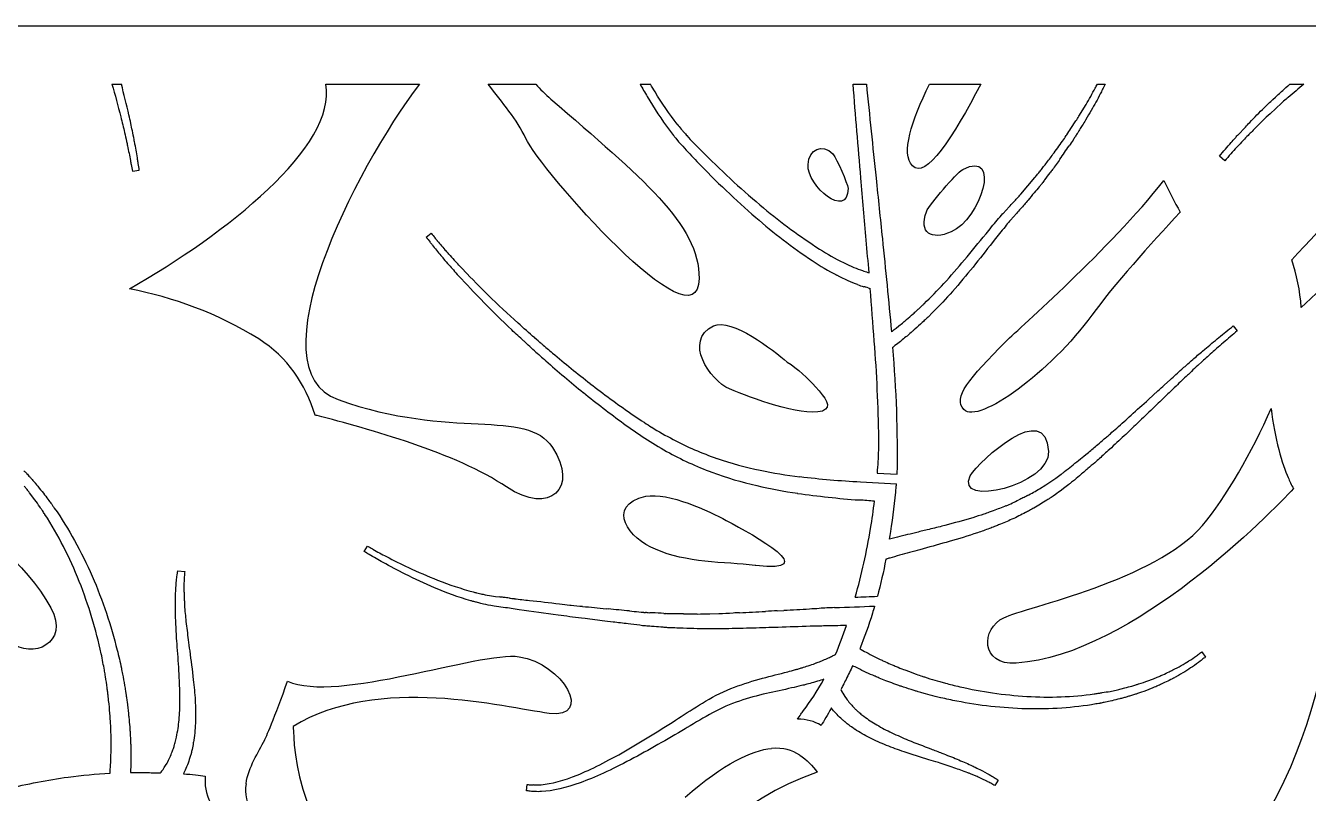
# Model space of a CAD drawing. Header units: metres. Extents: x -136 to 12250, y 0 to 1406.
# Drawn here: x 9411 to 10576, y 709 to 1406 of the extents above; entities that cross this region are included whole.
import ezdxf

# ---------------------------------------------------------------- set-up
doc = ezdxf.new("R2010")
doc.units = ezdxf.units.M
doc.layers.add('PDF_Geometry', color=7, linetype='Continuous')

msp = doc.modelspace()

# ---------------------------------------------------------------- linework, layer by layer
at = {"lineweight": -2}
msp.add_line((0, 1406.3), (12250, 1406.3), dxfattribs=at)
for points in [[(9488.9, 1353.2), (9497.5, 1353.2)], [(9683.3, 1353.2), (9768.3, 1353.2)], [(9830.8, 1353.2), (9874, 1353.2)], [(9968.9, 1353.2), (9978.2, 1353.2)], [(10162.4, 1353.2), (10174.5, 1353.2)], [(10232, 1353.2), (10278.5, 1353.2)], [(10384.5, 1353.2), (10391.6, 1353.2)], [(10559.4, 1353.2), (10572.1, 1353.2)]]:
    msp.add_lwpolyline(points, dxfattribs=at)
msp.add_lwpolyline([(10202.6, 998.7, 0.026231), (10198.5, 1114.1, 5.00802)], format="xyb", dxfattribs=at)
at = {"layer": 'PDF_Geometry', "lineweight": -2}
for p, q in [((9774.6, 1214), (9779.1, 1217.7)), ((10173.9, 1168.6), (10173.8, 1168.7)), ((9867.2, 1116), (9863.1, 1119.8)), ((9867.3, 1116), (9867.2, 1116)), ((9960.4, 1054), (9969.8, 1047.5)), ((10169.2, 991.7), (10201.9, 989.9)), ((10184.4, 999.7), (10202.6, 998.7)), ((10168, 975.3), (10167.8, 975.3)), ((9834, 888.2), (9837.6, 887.6)), ((9837.6, 887.6), (9841, 887.2)), ((9905.1, 879.8), (9906.1, 879.7)), ((9937.9, 876.6), (9940, 876.4)), ((9959.2, 874.5), (9961.5, 874.2)), ((10093.6, 874.7), (10099.6, 875)), ((9969.8, 873.4), (9972.4, 873.2)), ((10032.2, 871.9), (10040.4, 872.1))]:
    msp.add_line(p, q, dxfattribs=at)
for points in [[(9488.9, 1353.2, -0.008341), (9497, 1323.5, -0.000682), (9498.8, 1316.1, 0.00072), (9500.5, 1309.3, -0.004238), (9502.2, 1301.1, 0.000683), (9503.1, 1297.1, -0.012192), (9505.7, 1283.7, 0.00188), (9506.4, 1280.1, -0.001089), (9507.5, 1274), (9513.8, 1275.1, -0.000393), (9512.8, 1281.2, -0.001967), (9512.3, 1284.6, 0.012735), (9509.9, 1298.5, -0.001508), (9509.1, 1302.8, 0.0047), (9507.5, 1310.8, -0.00069), (9506.1, 1317.5, 0.000777), (9504.4, 1325.2, 0.007686), (9497.5, 1353.2)], [(9968.9, 1353.2, 0.008865), (9975.4, 1341.8, 0.029746), (9995.6, 1311.3, 0.016938), (9999.2, 1306.5, -0.005258), (10001.3, 1304), (10003.9, 1300.7), (10007.6, 1296.7, 0.006377), (10020.5, 1283, 0.012004), (10047, 1256.5, 0.01195), (10073.9, 1232.1, 0.032693), (10125.2, 1192.8, 0.02502), (10147.7, 1179.5)], [(10002.7, 1316.7), (10002.7, 1316.8, -0.029351), (9982.5, 1346.1, -0.006437), (9978.2, 1353.2, -0.006437)], [(10170.9, 1183.7), (10171, 1183.7, 0.014556), (10175.9, 1182.1, -0.00153), (10176.9, 1181.8, 0.000751), (10174.4, 1211.4, 0.000348), (10169.6, 1267.8, -0.0014), (10162.4, 1353.2, -0.0014)], [(10174.5, 1353.2, 0.001057), (10183.3, 1267.8, -0.000251), (10189, 1212.8, -0.003041), (10197.3, 1128.1, 0.001287), (10198.1, 1128.7), (10198.1, 1128.8, 0.000867), (10201.6, 1131.4), (10204.1, 1133.5, 0.007857), (10208.3, 1136.9, -0.002819), (10211, 1139.2, 0.011688), (10217.1, 1144.5, 0.000269), (10218.6, 1145.9, -0.004109), (10220.4, 1147.5, 0.005603), (10222.7, 1149.6, -0.000516), (10225.1, 1151.9, 0.001141), (10226.9, 1153.6, 0.015035), (10244.8, 1171.9, 0.010837), (10263.6, 1193.4, 0.004381), (10283.2, 1217.2, -0.003715), (10293.4, 1229.5, -0.001186), (10298.5, 1235.5), (10298.7, 1235.7), (10304.1, 1241.6, -0.003192), (10308.2, 1246, 0.008503), (10314.9, 1253.3), (10327.7, 1268.3, -0.001514), (10330.1, 1271.3, 0.00082), (10332.3, 1274.1, -0.00163), (10334.9, 1277.4, -0.003262), (10337.5, 1280.7)], [(10391.6, 1353.2), (10390.3, 1350.7, 0.002204), (10388, 1346.2, -0.016867), (10379.9, 1331.3, -0.00102), (10375.2, 1323.1), (10373.7, 1320.5, -0.016239), (10370.6, 1315.5), (10370.1, 1314.8, -0.001159), (10367.6, 1310.8), (10366.5, 1309, -0.000872), (10364.6, 1306, 0.000339), (10362.8, 1303.1), (10362.3, 1302.3)], [(10367.6, 1324), (10367.6, 1324), (10374.1, 1334.8, 0.016779), (10382.4, 1349.5, -0.000719), (10384.5, 1353.2, -0.000719)], [(10551.6, 1335.8), (10551.6, 1335.8), (10541.3, 1326.2, 0.016606), (10527.7, 1313.1, -0.002002), (10524, 1309.3, -0.000116), (10521.3, 1306.6, -0.001183), (10516.9, 1302.1, 0.001615), (10511.2, 1295.9), (10511.1, 1295.8, -0.00011), (10500.1, 1283.6), (10495.3, 1287.8, -0.000146), (10506.1, 1300.2, 0.002332), (10509.5, 1304.1, -0.000994), (10511.8, 1306.7), (10511.9, 1306.8), (10518.9, 1314.2, 0.002486), (10522.8, 1318.3, -0.01679), (10536.2, 1331.8, -0.000808), (10543.8, 1339.1), (10546.2, 1341.4, -0.017361), (10551, 1345.8), (10551.8, 1346.5, -0.001452), (10555.7, 1350), (10557.5, 1351.5, -0.000544), (10559.4, 1353.2, -0.000544)], [(10344, 1289.4), (10344, 1289.4, -0.001442), (10352.7, 1301.3, 0.016348), (10356.1, 1306.4), (10356.6, 1307.1, 0.001746), (10360.4, 1312.9), (10364.9, 1319.7)], [(10006.2, 1312.4, -0.005137), (10008.4, 1309.7), (10010, 1307.9), (10011, 1306.6), (10011.1, 1306.5), (10011.2, 1306.4), (10014.4, 1303, 0.005962), (10027.4, 1289.8, 0.011088), (10054.2, 1264.2, 0.011665), (10081.1, 1240.7, 0.032336), (10132, 1203.3, 0.025269), (10153.6, 1191)], [(10343.5, 1275.5, 0.001758), (10341.2, 1272.5, 0.000681), (10336.5, 1266.3, -0.002976), (10334.2, 1263.1), (10334.1, 1263), (10331.6, 1260, 0.000585), (10327, 1254.5, -0.00052), (10321.4, 1247.7, -0.008995), (10314.6, 1239.9, 0.003363), (10310.8, 1235.6), (10305.5, 1229.7), (10304.6, 1228.7, 0.000076), (10300.5, 1223.6, 0.003632), (10290.6, 1211.3), (10289.1, 1209.3, -0.004201), (10271.4, 1187, -0.010694), (10252.7, 1164.8, -0.014229), (10234.7, 1145.7), (10230.5, 1141.5, -0.006755), (10227.8, 1139, 0.003387), (10226.3, 1137.6), (10225.2, 1136.5, -0.013591), (10218.5, 1130.4, 0.002755), (10216.4, 1128.6, -0.008765), (10211.5, 1124.3, -0.001283), (10207, 1120.7), (10205.4, 1119.4, -0.014314), (10200.5, 1115.6), (10198.8, 1114.3)], [(10331.8, 985.5), (10331.9, 985.5), (10337.5, 989), (10339.3, 990.2, -0.001376), (10346.7, 995.2, 0.013981), (10351.4, 998.7, -0.004416), (10353.8, 1000.5), (10354.6, 1001.2, 0.010244), (10360.8, 1006, -0.000926), (10373.8, 1016.5), (10375.1, 1017.5, 0.008104), (10383.7, 1024.7, -0.00241), (10388.7, 1029.1, -0.000228), (10392.7, 1032.5, 0.000472), (10395.5, 1034.8), (10396.2, 1035.5, -0.001258), (10402, 1040.7, -0.000407), (10408.6, 1046.5, 0.000195), (10415, 1052.3, 0.000303), (10430.9, 1066.7), (10439.3, 1074.4, -0.000073), (10445.3, 1079.9), (10450.5, 1084.6, 0.00138), (10461.1, 1094.1, 0.001813), (10465, 1097.6, -0.004466), (10471, 1102.9, -0.001211), (10480, 1110.6), (10482.1, 1112.4, -0.000301), (10487.9, 1117.3), (10488.5, 1117.8, 0.003026), (10494.7, 1122.9, 0.001023), (10507.8, 1133.4), (10511.5, 1129, -0.000311), (10498.8, 1118.1, 0.001318), (10492.5, 1112.8), (10492.1, 1112.4, 0.002021), (10487, 1107.8), (10484.5, 1105.5, -0.000381), (10479.7, 1101.1), (10475.7, 1097.6, 0.00455), (10469.8, 1092, -0.001883), (10466.2, 1088.6, 0.000321), (10461.2, 1083.8, -0.000475), (10455.9, 1078.8, -0.000942), (10449.5, 1072.7, 0.000311), (10445, 1068.3, -0.000396), (10434.5, 1058.2, 0.00047), (10421.3, 1045.5), (10420.6, 1044.8, 0.00077), (10408.7, 1033.5, 0.001728), (10402.2, 1027.4, -0.000308), (10395.5, 1021.3, 0.002612), (10390.7, 1017, -0.008003), (10382, 1009.1, -0.000245), (10375.8, 1003.9, 0.000169), (10368.1, 997.3, -0.011781), (10361.9, 992.1), (10360.9, 991.4, 0.002991), (10358.4, 989.3, -0.013393), (10353.6, 985.6), (10351.9, 984.3, 0.000627), (10346.2, 980.2), (10344.2, 978.8), (10342.3, 977.5, 0.001946), (10340, 976.1, 0.000273), (10338.5, 975.1)], [(9409, 1001.9, 0.001625), (9411.3, 999.6), (9411.4, 999.4, 0.000219), (9414.3, 996.2, -0.000253), (9416.5, 993.8, 0.00223), (9417.9, 992.2, -0.001197), (9419.1, 990.9), (9419.2, 990.7, 0.002723), (9421.6, 987.7, -0.000558), (9426.7, 981.5), (9426.8, 981.4, 0.000739), (9430.8, 976), (9431.7, 974.9, -0.001104), (9434.2, 971.5), (9434.2, 971.4), (9434.9, 970.4, -0.001502), (9436.6, 968, -0.027072), (9455, 938.4, -0.022822), (9471, 906.1, -0.019717), (9483.9, 872.4, -0.019999), (9493.7, 838.9, -0.012108), (9495.7, 830.7, 0.000838), (9497.5, 822.6), (9497.5, 822.5, 0.003142), (9498.6, 817, -0.011818), (9500.5, 806.8, 0.000953), (9501.2, 802), (9501.7, 799.2, 0.001476), (9502.1, 796.1, -0.001637), (9502.7, 791.9, -0.010774), (9504, 781.2, 0.001861), (9504.3, 777.8, -0.011944), (9505.1, 769.1, 0.004045), (9505.4, 764.8, -0.008221), (9505.8, 757.4, 0.003299), (9506, 753), (9506, 752.9, -0.014815), (9506, 733.6, -0.007565), (9505.9, 727.7, -0.009962), (9521.3, 727.6, 0.00052), (9528.2, 727.4, -0.000024), (9533, 727.2, 0.019349), (9534.2, 728.9), (9534.4, 729.1)], [(9393.6, 712.7, -0.028719), (9449.2, 723.5, -0.019758), (9487.2, 727.1, 0.011261), (9487.7, 734.4), (9487.7, 734.5, 0.013774), (9488.2, 752.6, -0.002986), (9488.2, 756.5, 0.008142), (9488.1, 763.9, -0.005026), (9487.9, 768.2, 0.011769), (9487.4, 776.3, 0.000612), (9487.3, 778.8, 0.010641), (9486.3, 789.9, -0.00078), (9485.6, 796.4), (9485.6, 797.1, -0.001593), (9485.1, 800.6, 0.002366), (9484.6, 804.4), (9484.6, 804.5, 0.01158), (9483.1, 814.8, -0.002063), (9482.3, 819.7), (9482.1, 820.7, -0.000659), (9480.8, 827.6, 0.012171), (9479.2, 835.5), (9479.2, 835.5, 0.019728), (9470.8, 868.2, 0.019845), (9459.3, 901.2, 0.022315), (9444.9, 933, 0.025951), (9428, 962.2), (9428, 962.3, 0.003594), (9426.9, 963.9, -0.003063), (9425.8, 965.7, -0.001864), (9423.9, 968.3), (9423.5, 969, -0.001274), (9418.9, 975.5), (9414.1, 981.8, -0.001912), (9412.6, 983.8), (9411.8, 984.8), (9409.3, 987.8, 0.000705)], [(10301.4, 970.1), (10301.3, 970, -0.016308), (10289.8, 965.5, 0.001857), (10286.1, 964.1, 0.002101), (10281.2, 962.4, -0.011944), (10271.2, 959.2), (10271.1, 959.2, -0.012105), (10245.9, 952.2), (10243.1, 951.4, -0.0003), (10229.8, 948.2, 0.000207), (10219, 945.5, 0.002181), (10200.3, 940.9, 0.003176), (10195.5, 939.7, 0.002503), (10196.6, 946.5, 0.015722), (10201.7, 987.7, 0.000872), (10201.9, 989.9, 0.000872)], [(10320.9, 979.3, 0.002804), (10316.8, 977.1, 0.001908), (10313.1, 975.4)], [(10326.7, 968, 0.001758), (10322.8, 965.7), (10322.7, 965.7, 0.000859), (10319.2, 963.9)], [(10306.8, 957.8, -0.016143), (10294.7, 952.6, 0.002183), (10291, 951.1), (10290.9, 951.1, 0.001508), (10286.3, 949.4, -0.011781), (10275.5, 945.5, -0.012383), (10249.6, 937.5), (10247.1, 936.8, 0.000476), (10223, 930.1, 0.002498), (10204.6, 925, 0.005417), (10195.7, 922.5, -0.001207), (10192.7, 921.6), (10192.2, 921.4, -0.019644), (10184.5, 887.8, -0.019644)], [(9824.2, 881.3, -0.002146), (9820.2, 882.3), (9819.5, 882.4), (9817.7, 883, -0.00043), (9815, 883.7, -0.028353), (9782.1, 895.6, -0.015853), (9755.4, 907.9, -0.012083), (9735.3, 918.5, -0.009941), (9722.7, 925.7, -0.002725), (9718.3, 928.5), (9721.3, 933.4, -0.000089), (9725.7, 930.8), (9726.1, 930.5, 0.009496), (9738.3, 923.9, 0.012063), (9758.3, 914, 0.015946), (9784.9, 902.5, 0.028244), (9817.3, 891.7, 0.001482), (9820.2, 891), (9821.6, 890.6, 0.002959), (9824.2, 890, -0.000466), (9826.1, 889.6), (9826.2, 889.6)], [(9547.6, 902.2, -0.01571), (9548.2, 907.1, 0.006809), (9548.4, 908.6), (9548.4, 908.6, -0.005239), (9548.7, 910.9), (9555.1, 910.2, -0.001872), (9554.9, 907.9, -0.00253), (9554.8, 906.6, 0.015659), (9554.6, 901.8), (9554.5, 901.7, 0.011716), (9554.4, 892.2, -0.002018), (9554.5, 890, 0.002342), (9554.6, 886.2, 0.000901), (9554.8, 882.5, -0.000528), (9554.9, 879.6, 0.00853), (9556.2, 864.9, 0.005627), (9558.3, 848.3, 0.001298), (9559.6, 838.2, -0.006613), (9562.9, 812, -0.013924), (9564.6, 793.2, -0.022236), (9564.9, 774.6, -0.028749), (9563.4, 757), (9563.4, 756.8, 0.002538), (9562.9, 754.5)], [(9547, 757.3, -0.00479), (9547.6, 759.9, 0.027832), (9550, 775.5, 0.021712), (9550.7, 792.8, 0.013535), (9550.3, 811, 0.006268), (9548.8, 835.5, -0.001461), (9547.9, 847.3, -0.006412), (9547, 864.2, -0.010702), (9546.6, 879.4, -0.002456), (9546.6, 884.1), (9546.6, 886.1, -0.004573), (9546.9, 892.3)], [(10135.1, 829.6), (10135.2, 829.7, 0.000949), (10140, 831.7, -0.002116), (10142, 832.7, 0.004745), (10143.7, 833.6, -0.001859), (10146.5, 835, 0.018129), (10156.4, 861.2, 0.000382), (10145.8, 861, 0.004921), (10132.2, 860.7, -0.001251), (10123.4, 860.5, -0.000226), (10094.3, 859.5, 0.001414), (10083.2, 859.2, -0.005117), (10059.6, 858.6, 0.003166), (10052.6, 858.4, -0.006854), (10040.6, 858.3), (10032.1, 858.3, -0.000318), (10020.9, 858.3), (10020.8, 858.3, -0.003721), (10008.1, 858.7, 0.001523), (10000.3, 859), (9998.6, 859, -0.001056), (9995.1, 859.2), (9995, 859.2), (9994.2, 859.2, -0.000642), (9989.7, 859.6, -0.001572), (9981.8, 860.2), (9979.2, 860.4, 0.002178), (9976.2, 860.6, 0.000157), (9973.9, 860.8, 0.00197), (9973, 860.9, -0.009921), (9971.1, 861), (9968.5, 861.4, -0.000915), (9957.9, 862.7, -0.000279), (9944.3, 864.4), (9936.7, 865.3, 0.000617), (9918.9, 867.5), (9915.5, 867.9, -0.001436), (9904.9, 869.2, -0.0012), (9894.4, 870.7, -0.000076), (9859.1, 875.6), (9853.5, 876.4, -0.000829), (9846.7, 877.4), (9836.2, 878.8), (9833.2, 879.4)], [(10182, 878.8, -0.00389), (10180, 872.3, -0.019712), (10168.5, 840.1, 0.010803), (10174.2, 836.9), (10174.3, 836.9, 0.01382), (10188.8, 829.6, -0.003831), (10192, 828.2, 0.008213), (10198, 825.5, -0.004171), (10201.6, 824, 0.012331), (10208.3, 821.3, -0.000338), (10210.4, 820.5, 0.010607), (10219.8, 817, -0.000778), (10225.3, 815.1), (10225.9, 814.9, -0.001452), (10228.9, 814, 0.001022), (10232.2, 812.9), (10232.3, 812.9, 0.011758), (10241.2, 810.3, -0.002513), (10245.5, 809), (10246.4, 808.8, -0.001304), (10252.4, 807.3, 0.012274), (10259.4, 805.6), (10259.5, 805.6, 0.019758), (10289.2, 800, 0.019964), (10320.3, 796.8, 0.0225), (10351.5, 796.4, 0.02606), (10381.6, 799.1), (10381.6, 799.1, 0.002445), (10383.3, 799.3, -0.006603), (10385.2, 799.6, -0.001195), (10388.1, 800.1), (10388.8, 800.2, -0.001076), (10395.9, 801.4), (10402.7, 802.9, -0.000442), (10404.9, 803.4), (10406.1, 803.6), (10409.4, 804.5, 0.000147), (10415.8, 806.2, -0.00088), (10419.2, 807.3, -0.000156), (10421.9, 808.1), (10422, 808.1)], [(10129, 827.2), (10129.1, 827.2, -0.003358), (10130.7, 827.8)], [(10467.3, 828.9), (10467.4, 829, 0.021089), (10474.5, 833.8, -0.003196), (10476.1, 834.9, -0.001449), (10479.2, 837.2), (10482.7, 832.6, -0.002125), (10479.6, 830.2, 0.003715), (10477.9, 828.9, -0.022147), (10470.7, 823.8)], [(9955.6, 747.3, 0.011079), (10003.9, 777), (10006.1, 778.5, -0.003576), (10028.4, 792.5, -0.047234), (10054.7, 805.2, -0.024353), (10080.2, 813.3, -0.000487), (10103, 819.2, 0.003097), (10110, 821.1, 0.000785), (10112.9, 821.9, -0.003753), (10116.1, 822.9, 0.010966), (10121.5, 824.6, -0.001529), (10123.3, 825.2)], [(10424.4, 800.6, -0.00165), (10421, 799.4, 0.001249), (10418.2, 798.5), (10418.1, 798.4, 0.001097), (10414.4, 797.3, -0.000975), (10411.5, 796.5, 0.003638), (10409.8, 795.9, -0.002657), (10408.2, 795.5), (10408.1, 795.4, 0.003352), (10404.7, 794.6, -0.001004), (10397.7, 792.8), (10397.6, 792.8, 0.000702), (10391.7, 791.6), (10390.5, 791.3, -0.001783), (10386.8, 790.6), (10386.7, 790.5), (10385.6, 790.3, -0.001283), (10383, 789.9, -0.027141), (10352, 786.2, -0.022926), (10319.8, 785.5, -0.019809), (10287.6, 787.7, -0.020157), (10256.7, 792.5, -0.012428), (10249.3, 794, 0.000568), (10242.1, 795.6), (10242, 795.6, 0.003544), (10237.1, 796.8, -0.011988), (10228.1, 799.2, 0.001289), (10224, 800.3), (10221.5, 801, 0.000265), (10218.8, 801.9, -0.002268), (10215.2, 803, -0.011126), (10206.1, 806, 0.002221), (10203.1, 807, -0.012411), (10195.8, 809.7, 0.003494), (10192.2, 811.1, -0.008191), (10186.1, 813.5, 0.004418), (10182.4, 815.1), (10182.3, 815.1, -0.014494), (10166.6, 822.4, -0.007372), (10162, 824.7, -0.010115), (10156, 812.3, 0.000062), (10153.2, 806.8, -0.000007), (10151.3, 802.9, 0.020018), (10152.2, 801.2), (10152.3, 801.1)], [(10437.5, 813.7, -0.001434), (10438.8, 814.3), (10440.4, 814.9, 0.001784), (10443.9, 816.4, 0.007362), (10449.7, 819.2, -0.001506), (10453, 820.8)], [(10128.4, 810.1, 0.000901), (10126.3, 809.5, -0.010995), (10120.4, 807.9, 0.003694), (10117, 806.9), (10116.9, 806.9), (10115.4, 806.6, -0.004418), (10106.6, 804.5, -0.000541), (10083.7, 799.4, 0.025278), (10059.2, 792.6, 0.048075), (10034.7, 781.9, 0.003857), (10011.6, 768.5), (10009.8, 767.4, -0.011214), (9960.1, 739.2)], [(10430.4, 811, -0.003559), (10433.5, 812.1), (10433.6, 812.1)], [(10456.3, 814.8), (10456.1, 814.7, 0.003786), (10452.6, 812.9, -0.005833), (10446.9, 809.9), (10446.8, 809.9, -0.001138), (10441.7, 807.6), (10440.8, 807.1)], [(10156.3, 794.7, 0.037179), (10162.9, 786.9, 0.001721), (10163.9, 785.8, -0.005404), (10164.9, 784.8, -0.002357), (10167.2, 782.7)], [(10111.8, 776, 0.006701), (10115, 780.6, -0.001377), (10117.5, 784)], [(10157.8, 771.4, 0.002193), (10155.1, 773.6), (10154.9, 773.7, 0.001001), (10152.4, 775.9, -0.037748), (10143.7, 785), (10143.7, 785, -0.003122), (10142.7, 786.3)], [(10170.4, 780.1, -0.006121), (10172.2, 778.7, 0.027914), (10184, 770.9, 0.021854), (10197.7, 763.7, 0.013546), (10212.6, 757.1, 0.006127), (10233.1, 749.1, -0.00171), (10243, 745.3, -0.006479), (10257, 739.7, -0.010568), (10269.5, 734.3, -0.002565), (10273.4, 732.4), (10275, 731.7, -0.004752), (10279.9, 729.2)], [(10287.7, 724.8, -0.016421), (10291.4, 722.5, 0.003797), (10292.5, 721.8), (10292.6, 721.8, -0.005292), (10294.3, 720.6), (10291.3, 715.7, -0.000273), (10289.5, 716.7, -0.006478), (10288.5, 717.3, 0.015323), (10284.7, 719.3), (10284.6, 719.4, 0.011852), (10276.9, 723.1, -0.003427), (10275.2, 723.9, 0.001195), (10272, 725.2, 0.001634), (10269, 726.4, -0.000025), (10266.6, 727.4, 0.008387), (10254.1, 731.9, 0.00546), (10239.9, 736.6, 0.001016), (10231.2, 739.3, -0.006563), (10208.7, 746.5, -0.01398), (10192.8, 752.3, -0.022629), (10177.6, 759.1, -0.028824), (10163.9, 767), (10163.8, 767.1, 0.003291), (10162.1, 768.3)], [(9539, 736.2, 0.037528), (9543.7, 746.5, 0.003938), (9544.3, 748.1, -0.003497), (9544.9, 749.6, -0.002013), (9545.9, 752.9)], [(9561.8, 748.7, 0.002039), (9560.9, 744.9), (9560.8, 744.7, 0.002063), (9559.8, 741.2, -0.037933), (9554.7, 728.1), (9554.7, 728, -0.003791), (9553.9, 726.4)], [(9869, 710.6, -0.001114), (9865.6, 711.1), (9866.3, 716.8, 0.003848), (9869.7, 716.4)], [(9873.5, 710.3), (9873.4, 710.3, 0.009274), (9871.7, 710.4)]]:
    msp.add_lwpolyline(points, format="xyb", dxfattribs=at)
for points in [[(10134.7, 1056.1), (10134.5, 1056.1)], [(10073.9, 915.9), (10073.4, 915.9)], [(9878.9, 716.5), (9879, 716.5)]]:
    msp.add_lwpolyline(points, dxfattribs=at)
for centre, radius, start, end in [((2269.9, 6901), 9840.4, 325.19984, 325.2856), ((14741, 5137.8), 6329.4, 218.31079, 218.361), ((20189, 9803.4), 13493.8, 219.51457, 219.53807), ((9619.5, 1076.4), 213, 39.1396, 40.0174), ((9504.1, 991.7), 350.1, 38.004, 38.5103), ((9977.1, 1359.6), 249.2, 217.6961, 220.5969), ((9984.6, 1373.4), 257.7, 219.1068, 221.8267), ((9225.3, 699.3), 757.7, 41.2408, 41.5183), ((8997.4, 530.8), 1034.1, 39.924, 40.142), ((10102.8, 1454.5), 406.5, 219.7757, 220.8028), ((10160, 1518.2), 485, 221.1901, 222.0707), ((13066.1, 4089.7), 4371.9, 221.5676, 221.6475), ((8153.5, -344.6), 2253, 42.8872, 43.0464), ((11807.7, 2959.7), 2680.7, 221.4751, 221.6264), ((10428.5, 1747.6), 844.6, 222.3064, 224.4518), ((11109.7, 2399.3), 1780.4, 222.8417, 223.0612), ((10398.2, 1743.3), 812.7, 223.5217, 225.7291), ((10200.6, 1263), 98.1, 249.6415, 253.1382), ((10087.2, 897.6), 284.5, 72.2888, 72.6262), ((10109.8, 913.3), 263.3, 75.3807, 75.8951), ((10199.7, 1256.1), 91.1, 255.0537, 256.2375), ((5401.6, 782.8), 4791.9, 4.0301, 4.6047), ((10573.6, 1890.4), 1048.2, 224.4713, 226.5178), ((10541.2, 1891.5), 1018.6, 225.7843, 227.8726), ((405.9, -9511.3), 14237.5, 48.32168, 48.40313), ((7486.2, -1431.9), 3487.2, 47.0317, 47.2729), ((9341, 494.4), 823.2, 49.1534, 49.734), ((8787.2, 1011.5), 1398.7, 0.7992, 4.4326), ((9255.5, 430), 919.1, 47.8, 48.2688), ((10231.7, 1504.5), 532.6, 227.6472, 229.1283), ((10229.9, 1519.9), 533.9, 228.9774, 230.351), ((10658.9, 2027.6), 1198.6, 230.0429, 232.1609), ((10649.6, 1974.3), 1161.4, 228.7029, 230.9073), ((10514.7, 1810.5), 949.1, 230.9918, 233.7799), ((10508.4, 1838), 956.6, 232.3153, 235.0469), ((10166.9, 1330.8), 356.6, 233.3275, 240.8176), ((9697.4, 623.5), 504, 56.873, 57.2795), ((10098.2, 1235.9), 227.9, 236.6339, 238.5738), ((10135.7, 1291.8), 295.1, 238.022, 242.3838), ((10133.7, 1286.7), 289.7, 242.2568, 250.8603), ((9870.6, 1028.6), 315.2, 356.6477, 0.447), ((10139.4, 1283), 301.5, 240.9429, 249.58), ((10141.7, 1312.1), 316.3, 251.0101, 258.3807), ((9506, 1055.9), 680.8, 355.2699, 356.1499), ((10149.7, 1313.2), 333.4, 249.7323, 257.0298), ((10165.2, 1424.7), 431.3, 258.3224, 263.1912), ((10216.2, 1864.4), 873.9, 263.2931, 266.9163), ((10177.6, 1435.9), 459.2, 257.0727, 261.7993), ((10235.3, 1858.5), 885.8, 262.0025, 265.6286), ((9288.8, -10593.7), 11602.3, 85.58545, 85.65387), ((9540.8, 1051.6), 645.7, 350.9002, 353.1211), ((9579.3, 1050.8), 607.6, 344.3593, 350.3958), ((9801.7, 541.6), 347.8, 82.8864, 83.5082), ((9782.3, 308.5), 581.6, 83.3037, 83.8288), ((10038.6, 2534.1), 1658.7, 263.4735, 263.6319), ((9706.1, 13244.1), 12365.6, 272.12371, 272.21711), ((12626.2, 24846.1), 24120.3, 263.40185, 263.43465), ((11290.1, 13141.9), 12340, 263.38404, 263.5113), ((10354.1, 4829.3), 3974.9, 263.3765, 263.5143), ((10435.9, 6177.6), 5324.3, 264.2893, 264.4034), ((11369.1, 15413.5), 14607.3, 264.29357, 264.37733), ((6813.5, -31078.8), 32107.7, 84.37761, 84.41198), ((10713.9, 8346.8), 7510.3, 264.25011, 264.31349), ((10215.4, -1397.3), 2275.2, 93.0696, 93.3403), ((9413.7, 12975.5), 12119.9, 273.24412, 273.35401), ((10005, 3238.6), 2365.1, 272.8543, 273.0708), ((10178.5, 44.5), 833.6, 92.276, 93.2206), ((9706.1, 13244.1), 12374.4, 272.03438, 272.20382), ((9974.9, 899.4), 26.4, 264.5184, 267.7848), ((9971.8, 825.3), 47.8, 86.3475, 87.5373), ((10000.7, 1323.7), 451.4, 266.7192, 267.0806), ((9600.2, -6045.6), 6928.7, 86.85671, 86.87628), ((9851.2, -1648.9), 2525, 86.8374, 87.0737), ((10051.4, 2004.2), 1133.7, 266.9209, 267.0127), ((9980.4, 629.5), 242.8, 86.411, 87.1865), ((9991.2, 204.7), 667.2, 89.3907, 89.6246), ((8501.4, -118353), 119234.3, 89.279526, 89.280656), ((9992.8, -474.6), 1346.4, 89.3352, 89.6659), ((10020.4, 1759.5), 887.8, 269.2242, 270.026), ((9494.9, 24607.3), 23741.5, 271.26934, 271.29682), ((10027.1, 1396.5), 524.5, 271.4573, 272.8743), ((10097.1, -34.3), 907.9, 92.3953, 92.76), ((10015.2, 1971.6), 1099.6, 272.2904, 273.5263), ((10166.4, 719.1), 98.2, 108.0824, 108.9646), ((10629.6, 321.9), 520.5, 111.8205, 112.15), ((9870.7, 631.3), 85, 87.9964, 89.2318)]:
    msp.add_arc(centre, radius, start, end, dxfattribs=at)
for points in [[(10561.2, 1193.5), (10618.7, 1255.5), (10713.3, 1365.8), (10728, 1336.8)], [(9504.9, 1167.1), (9592.3, 1217), (9693.7, 1296.5), (9683.3, 1353.2)], [(9768.3, 1353.2), (9709, 1274.8), (9617.7, 1094.1), (9694.4, 1066.6)], [(9865, 1303.9), (9857.1, 1321.2), (9843.6, 1336.1), (9830.8, 1353.2)], [(9874, 1353.2), (9878, 1348.6), (9882.6, 1344.1), (9887.8, 1339.6)], [(10216.3, 1278.9), (10205.8, 1290.1), (10215.4, 1319.6), (10232, 1353.2)], [(10278.5, 1353.2), (10253.3, 1305.3), (10228.5, 1265.9), (10216.3, 1278.9)], [(9887.8, 1339.6), (9969.8, 1268.4), (10023.1, 1225.9), (10022.5, 1176.5)], [(10728, 1336.8), (10746.4, 1300.5), (10611.5, 1189.8), (10569.6, 1150.3)], [(10364.9, 1319.7), (10365.9, 1321.2), (10366.8, 1322.6), (10367.6, 1324)], [(10002.7, 1316.7), (10003.8, 1315.3), (10004.9, 1313.9), (10006.2, 1312.4)], [(10022.5, 1176.5), (10021.8, 1110.7), (9877.7, 1276.4), (9865, 1303.9)], [(10121.5, 1280.1), (10122.4, 1293.7), (10134.1, 1300.1), (10144.1, 1289.7)], [(10262, 1275.7), (10298.4, 1293.9), (10277.9, 1230.2), (10251.6, 1218.9)], [(10362.3, 1302.3), (10361.2, 1300.6), (10360.1, 1298.8), (10358.8, 1297)], [(10144.1, 1289.7), (10147.9, 1285), (10157.2, 1263.5), (10157.8, 1258.3)], [(10337.5, 1280.7), (10339.8, 1283.7), (10342, 1286.5), (10344, 1289.4)], [(10350.4, 1284.9), (10348.2, 1281.7), (10345.9, 1278.6), (10343.5, 1275.5)], [(10157.8, 1258.3), (10157.6, 1229.9), (10120.3, 1260.2), (10121.5, 1280.1)], [(10229, 1237.2), (10232.5, 1245), (10255.8, 1271.6), (10262, 1275.7)], [(10301.4, 1119.5), (10314.1, 1132.1), (10395.4, 1202.9), (10444.8, 1265.5)], [(10444.8, 1265.5), (10449.4, 1255.8), (10454.5, 1246.2), (10459.7, 1236.8)], [(10251.6, 1218.9), (10233.6, 1211.2), (10222.1, 1217.7), (10229, 1237.2)], [(10459.7, 1236.8), (10432.6, 1207.7), (10399.1, 1170.4), (10379.4, 1143.3)], [(10153.6, 1191), (10160.4, 1187.7), (10166.2, 1185.2), (10170.9, 1183.7)], [(10569.6, 1150.3), (10568.6, 1165.8), (10565.5, 1180.3), (10561.2, 1193.5)], [(10166.5, 1171.1), (10161.2, 1172.9), (10154.9, 1175.7), (10147.7, 1179.5)], [(9622.3, 1121.6), (9584.6, 1145.2), (9544.6, 1159.4), (9504.9, 1167.1)], [(10379.4, 1143.3), (10342.2, 1092), (10276.4, 1043.6), (10263.2, 1057.4)], [(10050.1, 1076.2), (10032.3, 1083.7), (10007.8, 1120.2), (10035.6, 1133.4)], [(10035.6, 1133.4), (10052.3, 1141.1), (10089.9, 1111.4), (10102.5, 1100.6)], [(9673.6, 1052.3), (9664.7, 1080.8), (9648.7, 1105.1), (9622.3, 1121.6)], [(10263.2, 1057.4), (10252.8, 1068.3), (10267.6, 1085.6), (10301.4, 1119.5)], [(10198.8, 1114.3), (10198.7, 1114.3), (10198.6, 1114.2), (10198.5, 1114.1)], [(10102.5, 1100.6), (10111.8, 1095), (10121.8, 1085.2), (10128.3, 1078)], [(10134.5, 1056.1), (10113, 1051.2), (10071.2, 1067.9), (10050.1, 1076.2)], [(10128.3, 1078), (10137.3, 1068.1), (10144, 1059.7), (10134.7, 1056.1)], [(9694.4, 1066.6), (9798.1, 1029.4), (9865.1, 1059.3), (9889.3, 1023)], [(10268.7, 997.2), (10278, 1011.5), (10337.6, 1067.1), (10339.9, 1019.3)], [(9675.3, 1052), (9674.7, 1052.1), (9674.1, 1052.2), (9673.6, 1052.3)], [(9847.5, 987.1), (9801.6, 1018.2), (9722, 1039.7), (9675.3, 1052)], [(10479.8, 952.1), (10501.4, 977.4), (10524.9, 1019.1), (10542.4, 1058.4)], [(10542.4, 1058.4), (10545.1, 1031.5), (10552.6, 1007), (10557.7, 995.7)], [(9194, 1042.7), (9261.8, 1016.5), (9388, 958.7), (9433.3, 877.3)], [(9889.3, 1023), (9913.5, 986.7), (9886.8, 960.5), (9847.5, 987.1)], [(10339.9, 1019.3), (10341.7, 988.8), (10254.5, 967.7), (10268.7, 997.2)], [(10557.7, 995.7), (10559.1, 992.4), (10560.8, 989.1), (10562.5, 985.6)], [(9974.1, 978.7), (9994.6, 982.4), (10031.7, 965.3), (10047.2, 956.6)], [(10562.5, 985.6), (10543.2, 964.9), (10417.5, 834.6), (10310.7, 827)], [(10320.9, 979.3), (10324.5, 981.3), (10328.3, 983.3), (10331.8, 985.5)], [(9983, 930.6), (9959.1, 939.1), (9936.5, 969.9), (9974.1, 978.7)], [(10301.4, 970.1), (10305.4, 971.6), (10309.1, 973.5), (10313.1, 975.4)], [(10338.5, 975.1), (10334.6, 972.5), (10330.6, 970.2), (10326.7, 968)], [(10047.2, 956.6), (10072.9, 943.1), (10135.6, 908.4), (10073.9, 915.9)], [(10319.2, 963.9), (10315.2, 961.8), (10311, 959.6), (10306.8, 957.8)], [(10299.4, 868.3), (10320, 877.8), (10437.6, 902.7), (10479.8, 952.1)], [(10073.4, 915.9), (10045.5, 919), (10009.9, 918.1), (9983, 930.6)], [(10437.3, 581.1), (10585.7, 677.4), (10600.4, 878.4), (10602.6, 922.1)], [(9546.9, 892.3), (9547.1, 896.3), (9547.3, 899.5), (9547.6, 902.2)], [(9826.2, 889.6), (9828.7, 889), (9831.3, 888.6), (9834, 888.2)], [(9433.3, 877.3), (9451.2, 845.1), (9416.1, 829.8), (9396.8, 846.2)], [(9833.2, 879.4), (9830.2, 879.9), (9827.2, 880.5), (9824.2, 881.3)], [(10310.7, 827), (10277.8, 824.6), (10278.7, 858.8), (10299.4, 868.3)], [(9648.5, 810.7), (9693.5, 790.2), (9822.6, 838.1), (9859.1, 832.9)], [(9859.1, 832.9), (9898.6, 827.2), (9927.3, 776), (9886.2, 781.4)], [(10130.7, 827.8), (10132.3, 828.4), (10133.9, 829), (10135.1, 829.6)], [(10453, 820.8), (10458.1, 823.4), (10463.3, 826.3), (10467.3, 828.9)], [(9886.2, 781.4), (9845, 786.8), (9731, 816.9), (9653.7, 769.5)], [(10123.3, 825.2), (10125.4, 825.9), (10127.3, 826.5), (10129, 827.2)], [(10470.7, 823.8), (10466.6, 820.8), (10461.3, 817.7), (10456.3, 814.8)], [(9627.9, 757.4), (9627.9, 757.4), (9637.4, 778.4), (9648.5, 810.7)], [(10117.5, 784), (10123.3, 792.2), (10129.9, 801.3), (10135.9, 812.5)], [(10134.5, 812), (10132.6, 811.3), (10130.6, 810.7), (10128.4, 810.1)], [(10422, 808.1), (10424.9, 809), (10427.7, 810), (10430.4, 811)], [(10433.6, 812.1), (10434.9, 812.6), (10436.2, 813.2), (10437.5, 813.7)], [(10440.8, 807.1), (10439.3, 806.5), (10437.8, 805.7), (10436.2, 805.1)], [(10152.3, 801.1), (10153.1, 799.5), (10154.4, 797.4), (10156.3, 794.7)], [(10433.4, 804), (10430.5, 802.8), (10427.6, 801.6), (10424.4, 800.6)], [(10142.7, 786.3), (10139.2, 779.8), (10136.1, 774.7), (10133.3, 770.5)], [(10167.2, 782.7), (10168.2, 781.9), (10169.2, 781), (10170.4, 780.1)], [(9653.7, 769.5), (9653.7, 769.5), (9652.6, 662.9), (9727.1, 632.4)], [(10133.3, 770.5), (10127.4, 774.1), (10120.4, 776.3), (10111.8, 776)], [(10162.1, 768.3), (10160.6, 769.3), (10159.2, 770.3), (10157.8, 771.4)], [(9545.9, 752.9), (9546.3, 754.3), (9546.7, 755.8), (9547, 757.3)], [(9562.9, 754.5), (9562.6, 752.6), (9562.3, 750.6), (9561.8, 748.7)], [(9610.8, 717.5), (9612.9, 732.8), (9622.2, 746), (9627.9, 757.4)], [(9911.8, 725.3), (9924.3, 730.4), (9939, 737.8), (9955.6, 747.3)], [(10009.7, 705.1), (10045.5, 736.1), (10070.3, 747.9), (10088.4, 749.5)], [(10113.9, 743.5), (10107.2, 747.8), (10099, 750.4), (10088.4, 749.5)], [(9534.4, 729.1), (9535.6, 730.7), (9537.1, 733), (9539, 736.2)], [(9960.1, 739.2), (9942.9, 730.1), (9927.5, 723), (9914.5, 718.4)], [(10113.9, 743.5), (10120.3, 739.4), (10125.4, 733.7), (10129.8, 727.9)], [(9553.9, 726.4), (9561.9, 725.9), (9568.3, 725.3), (9573.8, 724.4)], [(9573.8, 724.4), (9573, 716.8), (9574.1, 708.7), (9578.5, 700)], [(9879, 716.5), (9888.1, 717.3), (9899.8, 720.5), (9911.8, 725.3)], [(10129.8, 727.9), (9985.5, 678.7), (9928.8, 511.3), (9920.6, 487.3)], [(10279.9, 729.2), (10283.1, 727.5), (10285.6, 726.1), (10287.7, 724.8)], [(9610.8, 717.5), (9609.6, 708.6), (9610.9, 699.1), (9616.8, 688.8)], [(9869.7, 716.4), (9870.3, 716.3), (9871, 716.3), (9871.8, 716.3)], [(9873.7, 716.3), (9875.2, 716.3), (9876.9, 716.4), (9878.9, 716.5)], [(9914.5, 718.4), (9901.7, 713.7), (9889.2, 710.8), (9879.4, 710.3)], [(9871.7, 710.4), (9870.7, 710.4), (9869.9, 710.4), (9869, 710.6)], [(9879.4, 710.3), (9877.2, 710.2), (9875.2, 710.2), (9873.5, 710.3)]]:
    msp.add_open_spline(points, degree=3, dxfattribs=at)
msp.add_open_spline([(10572.1, 1353.2), (10567.3, 1349.2), (10562.5, 1345.2), (10557.7, 1341.1), (10557.1, 1340.6), (10556.5, 1340.1), (10555.9, 1339.6), (10554.4, 1338.3), (10552.9, 1337.1), (10551.6, 1335.8)], degree=3, knots=[-3.445325, -3.445325, -3.445325, -3.445325, -0.385213, -0.385213, -0.385213, 0, 0, 0, 1, 1, 1, 1], dxfattribs=at)

doc.saveas('drawing.dxf')
